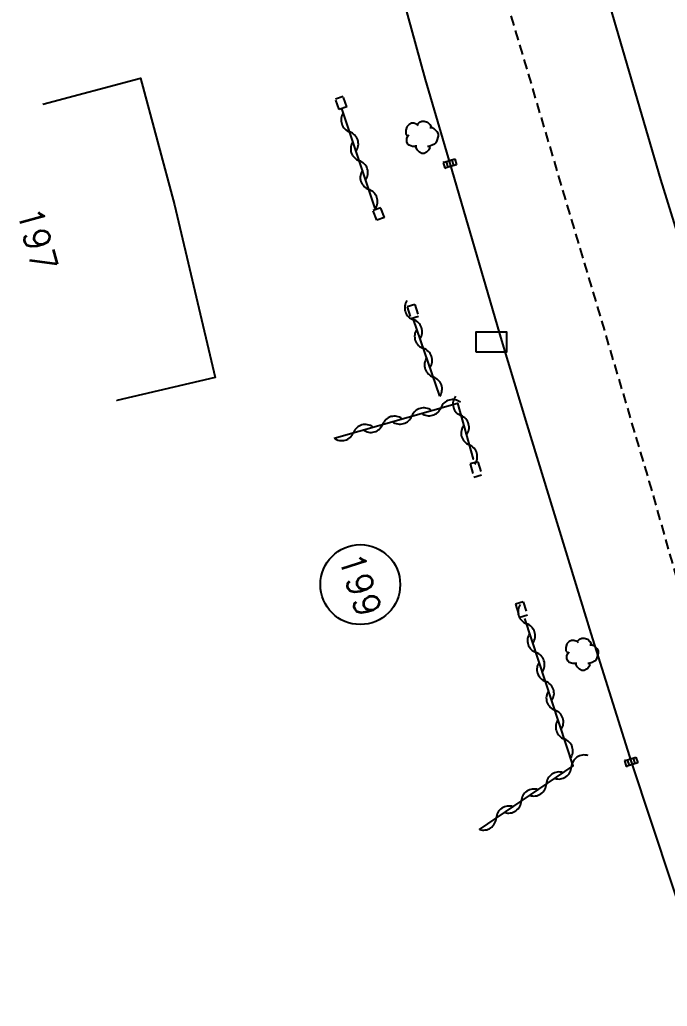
# Model space of a CAD drawing. Header units: millimetres. Extents: x 133016 to 134000, y 142000 to 143000.
# Drawn here: x 133186 to 133218.06, y 142442.02 to 142490.83 of the extents above; entities that cross this region are included whole.
import ezdxf
from ezdxf.enums import TextEntityAlignment as Align

# ---------------------------------------------------------------- set-up
doc = ezdxf.new("R2010")
doc.units = ezdxf.units.MM
doc.linetypes.add('DASHED', pattern=[0.75, 0.5, -0.25])
doc.layers.get('0').update_dxf_attribs({"linetype": 'CONTINUOUS'})
for name, color, linetype in [('W0001', 6, 'DASHED'), ('W0008', 7, 'CONTINUOUS'), ('W0100', 7, 'CONTINUOUS'), ('W0112', 1, 'DASHED'), ('W0300', 7, 'CONTINUOUS'), ('W0310', 3, 'CONTINUOUS'), ('W0400', 7, 'CONTINUOUS'), ('W0991', 7, 'CONTINUOUS'), ('W1102', 7, 'CONTINUOUS'), ('W1471', 7, 'CONTINUOUS')]:
    doc.layers.add(name, color=color, linetype=linetype)
doc.styles.get("Standard").update_dxf_attribs({"font": 'romans.shx', "width": 0.85})

# ---------------------------------------------------------------- blocks, each defined once
blk = doc.blocks.new('T400')
for p, q in [((-0.15, 0.3), (0.15, 0.3)), ((-0.15, -0.25), (-0.15, 0.3)), ((-0.15, 0.15), (0.15, 0.15)), ((-0.15, 0), (0.15, 0)), ((0.15, 0.3), (0.15, -0.25)), ((-0.15, -0.15), (0.15, -0.15)), ((-0.15, -0.25), (-0.15, -0.3)), ((-0.15, -0.3), (0.15, -0.3)), ((0.15, -0.3), (0.15, -0.25))]:
    blk.add_line(p, q)
blk = doc.blocks.new('T300')
for p, q in [((-0.8, 0.514), (-0.857, 0.343)), ((-0.686, 0.629), (-0.8, 0.514)), ((-0.571, 0.686), (-0.686, 0.629)), ((-0.457, 0.686), (-0.571, 0.686)), ((-0.286, 0.629), (-0.457, 0.686)), ((-0.286, 0.629), (-0.171, 0.743)), ((-0.229, 0.571), (-0.286, 0.629)), ((-0.171, 0.743), (-0.057, 0.8)), ((-0.057, 0.8), (0.057, 0.8)), ((0.057, 0.8), (0.229, 0.743)), ((0.229, 0.743), (0.343, 0.629)), ((0.343, 0.629), (0.4, 0.514)), ((0.4, 0.514), (0.4, 0.457)), ((-0.857, 0.343), (-0.857, 0.171)), ((-0.857, 0.171), (-0.743, 0.057)), ((-0.8, -0.057), (-0.743, 0.057)), ((-0.743, 0.057), (-0.686, 0.114)), ((0.457, 0.457), (0.343, 0.457)), ((0.571, 0.4), (0.457, 0.457)), ((0.571, 0.4), (0.686, 0.286)), ((0.686, 0.286), (0.743, 0.171)), ((0.743, 0.057), (0.686, -0.171)), ((0.743, 0.171), (0.743, 0.057)), ((-0.8, -0.171), (-0.8, -0.057)), ((-0.8, -0.229), (-0.8, -0.171)), ((-0.743, -0.343), (-0.8, -0.229)), ((-0.686, -0.4), (-0.743, -0.343)), ((-0.514, -0.457), (-0.686, -0.4)), ((-0.4, -0.457), (-0.514, -0.457)), ((-0.4, -0.457), (-0.343, -0.457)), ((-0.343, -0.457), (-0.343, -0.4)), ((-0.343, -0.514), (-0.343, -0.457)), ((0.286, -0.457), (0.229, -0.457)), ((0.457, -0.4), (0.286, -0.457)), ((0.343, -0.514), (0.343, -0.457)), ((0.571, -0.343), (0.457, -0.4)), ((0.629, -0.286), (0.571, -0.343)), ((0.686, -0.171), (0.629, -0.286)), ((-0.286, -0.629), (-0.343, -0.514)), ((-0.171, -0.743), (-0.286, -0.629)), ((-0.057, -0.8), (-0.171, -0.743)), ((0.057, -0.8), (-0.057, -0.8)), ((0.171, -0.743), (0.057, -0.8)), ((0.229, -0.686), (0.171, -0.743)), ((0.286, -0.629), (0.229, -0.686)), ((0.343, -0.514), (0.286, -0.629))]:
    blk.add_line(p, q)
blk = doc.blocks.new('T1471')
at = {"color": 0, "linetype": 'Continuous', "flags": 128}
blk.add_lwpolyline([(-0.75, -0.5), (-0.75, 0.5), (0.75, 0.5), (0.75, -0.5), (-0.75, -0.5)], dxfattribs=at)
blk = doc.blocks.new('t310o')
at = {"color": 0, "linetype": 'Continuous'}
for centre, start, end in [((-0.5, 0.375), 216.8699, 323.1304), ((0.5, -0.375), 36.8699, 143.1303)]:
    blk.add_arc(centre, 0.625, start, end, dxfattribs=at)

msp = doc.modelspace()

# ---------------------------------------------------------------- linework, layer by layer
at = {"layer": 'W0001'}
msp.add_lwpolyline([(133192.478, 142564.04), (133197.633, 142539.824), (133204.03, 142513.62), (133209.247, 142494.618), (133217.152, 142468.006), (133219.796, 142458.674), (133224.893, 142443.348)], dxfattribs=at)
at = {"layer": 'W0008'}
for points in [[(133197.02, 142565.082), (133199.755, 142552.809), (133202.761, 142538.949), (133206.206, 142524.521), (133206.563, 142523.045), (133208.883, 142514.037), (133212.622, 142500.382), (133214.906, 142492.583), (133217.72, 142482.926), (133221.618, 142470.381), (133224.726, 142460.445), (133224.789, 142460.226), (133224.32, 142460.06), (133229.513, 142444.681)], [(133187.532, 142563.307), (133188.656, 142558.729), (133190.943, 142547.901), (133192.505, 142540.698), (133194.825, 142530.497), (133198.261, 142516.784), (133200.093, 142509.623), (133203.391, 142497.629), (133206.069, 142487.879), (133207.293, 142483.711), (133209.855, 142474.957), (133211.097, 142470.797), (133214.277, 142460.462), (133216.268, 142454.116), (133220.273, 142442.015)]]:
    msp.add_lwpolyline(points, dxfattribs=at)
at = {"layer": 'W0100'}
msp.add_lwpolyline([(133187.144, 142486.649), (133191.973, 142487.945), (133193.655, 142481.676), (133195.668, 142473.135), (133190.801, 142471.988), (133190.801, 142471.988), (133190.801, 142471.988), (133190.801, 142471.988), (133190.801, 142471.988), (133190.801, 142471.988), (133190.801, 142471.988), (133190.801, 142471.988), (133190.801, 142471.988), (133190.801, 142471.988), (133190.801, 142471.988), (133190.801, 142471.988), (133190.801, 142471.988), (133190.801, 142471.988), (133190.801, 142471.988), (133190.801, 142471.988), (133190.801, 142471.988), (133190.801, 142471.988), (133190.801, 142471.988), (133190.801, 142471.988), (133190.801, 142471.988), (133190.801, 142471.988), (133190.801, 142471.988), (133190.801, 142471.988), (133190.801, 142471.988), (133190.801, 142471.988), (133190.801, 142471.988), (133190.801, 142471.988), (133190.801, 142471.988), (133190.801, 142471.988), (133190.801, 142471.988), (133190.801, 142471.988), (133190.801, 142471.988), (133190.801, 142471.988), (133190.801, 142471.988), (133190.801, 142471.988), (133190.801, 142471.988), (133190.801, 142471.988), (133190.801, 142471.988), (133190.801, 142471.988), (133190.801, 142471.988), (133190.801, 142471.988), (133190.801, 142471.988), (133190.801, 142471.988), (133190.801, 142471.988), (133190.801, 142471.988), (133190.801, 142471.988), (133190.801, 142471.988), (133190.801, 142471.988), (133190.801, 142471.988), (133190.801, 142471.988), (133190.801, 142471.988), (133190.801, 142471.988), (133190.801, 142471.988), (133190.801, 142471.988), (133190.801, 142471.988), (133190.801, 142471.988), (133190.801, 142471.988), (133190.801, 142471.988), (133190.801, 142471.988), (133190.801, 142471.988), (133190.801, 142471.988), (133190.801, 142471.988), (133190.801, 142471.988), (133190.801, 142471.988), (133190.801, 142471.988), (133190.801, 142471.988), (133190.801, 142471.988), (133190.801, 142471.988), (133190.801, 142471.988), (133190.801, 142471.988), (133190.801, 142471.988), (133190.801, 142471.988), (133190.801, 142471.988), (133190.801, 142471.988), (133190.801, 142471.988), (133190.801, 142471.988), (133190.801, 142471.988), (133190.801, 142471.988), (133190.801, 142471.988), (133190.801, 142471.988), (133190.801, 142471.988), (133190.801, 142471.988), (133190.801, 142471.988), (133190.801, 142471.988), (133190.801, 142471.988), (133190.801, 142471.988), (133190.801, 142471.988), (133190.801, 142471.988), (133190.801, 142471.988), (133190.801, 142471.988), (133190.801, 142471.988), (133190.801, 142471.988), (133190.801, 142471.988), (133190.801, 142471.988), (133190.801, 142471.988), (133190.801, 142471.988), (133190.801, 142471.988), (133190.801, 142471.988), (133190.801, 142471.988), (133190.801, 142471.988), (133190.801, 142471.988), (133190.801, 142471.988), (133190.801, 142471.988), (133190.801, 142471.988), (133190.801, 142471.988), (133190.801, 142471.988), (133190.801, 142471.988), (133190.801, 142471.988), (133190.801, 142471.988), (133190.801, 142471.988), (133190.801, 142471.988), (133190.801, 142471.988), (133190.801, 142471.988), (133190.801, 142471.988), (133190.801, 142471.988)], dxfattribs=at)
at = {"layer": 'W0112'}
for points in [[(133202.187, 142486.513), (133201.808, 142486.384), (133201.627, 142486.918), (133202.006, 142487.047), (133202.006, 142487.047), (133202.006, 142487.047), (133202.006, 142487.047), (133202.006, 142487.047), (133202.006, 142487.047), (133202.006, 142487.047), (133202.006, 142487.047), (133202.006, 142487.047), (133202.006, 142487.047), (133202.006, 142487.047), (133202.006, 142487.047), (133202.006, 142487.047), (133202.006, 142487.047), (133202.006, 142487.047), (133202.006, 142487.047), (133202.006, 142487.047), (133202.006, 142487.047), (133202.006, 142487.047), (133202.006, 142487.047), (133202.006, 142487.047), (133202.006, 142487.047), (133202.006, 142487.047), (133202.006, 142487.047), (133202.006, 142487.047), (133202.006, 142487.047), (133202.006, 142487.047), (133202.006, 142487.047), (133202.006, 142487.047), (133202.006, 142487.047), (133202.006, 142487.047), (133202.006, 142487.047), (133202.006, 142487.047), (133202.006, 142487.047), (133202.006, 142487.047), (133202.006, 142487.047), (133202.006, 142487.047), (133202.006, 142487.047), (133202.006, 142487.047), (133202.006, 142487.047), (133202.006, 142487.047), (133202.006, 142487.047), (133202.006, 142487.047), (133202.006, 142487.047), (133202.006, 142487.047), (133202.006, 142487.047), (133202.006, 142487.047), (133202.006, 142487.047), (133202.006, 142487.047), (133202.006, 142487.047), (133202.006, 142487.047), (133202.006, 142487.047), (133202.006, 142487.047), (133202.006, 142487.047), (133202.006, 142487.047), (133202.006, 142487.047), (133202.006, 142487.047), (133202.006, 142487.047), (133202.006, 142487.047), (133202.006, 142487.047), (133202.006, 142487.047), (133202.006, 142487.047), (133202.006, 142487.047), (133202.006, 142487.047), (133202.006, 142487.047), (133202.006, 142487.047), (133202.006, 142487.047), (133202.006, 142487.047), (133202.006, 142487.047), (133202.006, 142487.047), (133202.006, 142487.047), (133202.006, 142487.047), (133202.006, 142487.047), (133202.006, 142487.047), (133202.006, 142487.047), (133202.006, 142487.047), (133202.006, 142487.047), (133202.006, 142487.047), (133202.006, 142487.047), (133202.006, 142487.047), (133202.006, 142487.047), (133202.006, 142487.047), (133202.006, 142487.047), (133202.006, 142487.047), (133202.006, 142487.047), (133202.006, 142487.047), (133202.006, 142487.047), (133202.006, 142487.047), (133202.006, 142487.047), (133202.006, 142487.047), (133202.006, 142487.047), (133202.006, 142487.047), (133202.006, 142487.047), (133202.006, 142487.047), (133202.006, 142487.047), (133202.006, 142487.047), (133202.006, 142487.047), (133202.006, 142487.047), (133202.006, 142487.047), (133202.006, 142487.047), (133202.006, 142487.047), (133202.006, 142487.047), (133202.006, 142487.047), (133202.006, 142487.047), (133202.006, 142487.047), (133202.006, 142487.047), (133202.006, 142487.047), (133202.006, 142487.047), (133202.006, 142487.047), (133202.006, 142487.047), (133202.006, 142487.047), (133202.006, 142487.047), (133202.006, 142487.047), (133202.006, 142487.047), (133202.006, 142487.047), (133202.006, 142487.047), (133202.006, 142487.047)], [(133202.187, 142486.513), (133202.006, 142487.047), (133202.006, 142487.047), (133202.006, 142487.047), (133202.006, 142487.047), (133202.006, 142487.047), (133202.006, 142487.047), (133202.006, 142487.047), (133202.006, 142487.047), (133202.006, 142487.047), (133202.006, 142487.047), (133202.006, 142487.047), (133202.006, 142487.047), (133202.006, 142487.047), (133202.006, 142487.047), (133202.006, 142487.047), (133202.006, 142487.047), (133202.006, 142487.047), (133202.006, 142487.047), (133202.006, 142487.047), (133202.006, 142487.047), (133202.006, 142487.047), (133202.006, 142487.047), (133202.006, 142487.047), (133202.006, 142487.047), (133202.006, 142487.047), (133202.006, 142487.047), (133202.006, 142487.047), (133202.006, 142487.047), (133202.006, 142487.047), (133202.006, 142487.047), (133202.006, 142487.047), (133202.006, 142487.047), (133202.006, 142487.047), (133202.006, 142487.047), (133202.006, 142487.047), (133202.006, 142487.047), (133202.006, 142487.047), (133202.006, 142487.047), (133202.006, 142487.047), (133202.006, 142487.047), (133202.006, 142487.047), (133202.006, 142487.047), (133202.006, 142487.047), (133202.006, 142487.047), (133202.006, 142487.047), (133202.006, 142487.047), (133202.006, 142487.047), (133202.006, 142487.047), (133202.006, 142487.047), (133202.006, 142487.047), (133202.006, 142487.047), (133202.006, 142487.047), (133202.006, 142487.047), (133202.006, 142487.047), (133202.006, 142487.047), (133202.006, 142487.047), (133202.006, 142487.047), (133202.006, 142487.047), (133202.006, 142487.047), (133202.006, 142487.047), (133202.006, 142487.047), (133202.006, 142487.047), (133202.006, 142487.047), (133202.006, 142487.047), (133202.006, 142487.047), (133202.006, 142487.047), (133202.006, 142487.047), (133202.006, 142487.047), (133202.006, 142487.047), (133202.006, 142487.047), (133202.006, 142487.047), (133202.006, 142487.047), (133202.006, 142487.047), (133202.006, 142487.047), (133202.006, 142487.047), (133202.006, 142487.047), (133202.006, 142487.047), (133202.006, 142487.047), (133202.006, 142487.047), (133202.006, 142487.047), (133202.006, 142487.047), (133202.006, 142487.047), (133202.006, 142487.047), (133202.006, 142487.047), (133202.006, 142487.047), (133202.006, 142487.047), (133202.006, 142487.047), (133202.006, 142487.047), (133202.006, 142487.047), (133202.006, 142487.047), (133202.006, 142487.047), (133202.006, 142487.047), (133202.006, 142487.047), (133202.006, 142487.047), (133202.006, 142487.047), (133202.006, 142487.047), (133202.006, 142487.047), (133202.006, 142487.047), (133202.006, 142487.047), (133202.006, 142487.047), (133202.006, 142487.047), (133202.006, 142487.047), (133202.006, 142487.047), (133202.006, 142487.047), (133202.006, 142487.047), (133202.006, 142487.047), (133202.006, 142487.047), (133202.006, 142487.047), (133202.006, 142487.047), (133202.006, 142487.047), (133202.006, 142487.047), (133202.006, 142487.047), (133202.006, 142487.047), (133202.006, 142487.047), (133202.006, 142487.047), (133202.006, 142487.047), (133202.006, 142487.047), (133202.006, 142487.047), (133202.006, 142487.047)], [(133204.051, 142481.044), (133203.674, 142480.909), (133203.495, 142481.407), (133203.872, 142481.542), (133203.872, 142481.542), (133203.872, 142481.542), (133203.872, 142481.542), (133203.872, 142481.542), (133203.872, 142481.542), (133203.872, 142481.542), (133203.872, 142481.542), (133203.872, 142481.542), (133203.872, 142481.542), (133203.872, 142481.542), (133203.872, 142481.542), (133203.872, 142481.542), (133203.872, 142481.542), (133203.872, 142481.542), (133203.872, 142481.542), (133203.872, 142481.542), (133203.872, 142481.542), (133203.872, 142481.542), (133203.872, 142481.542), (133203.872, 142481.542), (133203.872, 142481.542), (133203.872, 142481.542), (133203.872, 142481.542), (133203.872, 142481.542), (133203.872, 142481.542), (133203.872, 142481.542), (133203.872, 142481.542), (133203.872, 142481.542), (133203.872, 142481.542), (133203.872, 142481.542), (133203.872, 142481.542), (133203.872, 142481.542), (133203.872, 142481.542), (133203.872, 142481.542), (133203.872, 142481.542), (133203.872, 142481.542), (133203.872, 142481.542), (133203.872, 142481.542), (133203.872, 142481.542), (133203.872, 142481.542), (133203.872, 142481.542), (133203.872, 142481.542), (133203.872, 142481.542), (133203.872, 142481.542), (133203.872, 142481.542), (133203.872, 142481.542), (133203.872, 142481.542), (133203.872, 142481.542), (133203.872, 142481.542), (133203.872, 142481.542), (133203.872, 142481.542), (133203.872, 142481.542), (133203.872, 142481.542), (133203.872, 142481.542), (133203.872, 142481.542), (133203.872, 142481.542), (133203.872, 142481.542), (133203.872, 142481.542), (133203.872, 142481.542), (133203.872, 142481.542), (133203.872, 142481.542), (133203.872, 142481.542), (133203.872, 142481.542), (133203.872, 142481.542), (133203.872, 142481.542), (133203.872, 142481.542), (133203.872, 142481.542), (133203.872, 142481.542), (133203.872, 142481.542), (133203.872, 142481.542), (133203.872, 142481.542), (133203.872, 142481.542), (133203.872, 142481.542), (133203.872, 142481.542), (133203.872, 142481.542), (133203.872, 142481.542), (133203.872, 142481.542), (133203.872, 142481.542), (133203.872, 142481.542), (133203.872, 142481.542), (133203.872, 142481.542), (133203.872, 142481.542), (133203.872, 142481.542), (133203.872, 142481.542), (133203.872, 142481.542), (133203.872, 142481.542), (133203.872, 142481.542), (133203.872, 142481.542), (133203.872, 142481.542), (133203.872, 142481.542), (133203.872, 142481.542), (133203.872, 142481.542), (133203.872, 142481.542), (133203.872, 142481.542), (133203.872, 142481.542), (133203.872, 142481.542), (133203.872, 142481.542), (133203.872, 142481.542), (133203.872, 142481.542), (133203.872, 142481.542), (133203.872, 142481.542), (133203.872, 142481.542), (133203.872, 142481.542), (133203.872, 142481.542), (133203.872, 142481.542), (133203.872, 142481.542), (133203.872, 142481.542), (133203.872, 142481.542), (133203.872, 142481.542), (133203.872, 142481.542), (133203.872, 142481.542), (133203.872, 142481.542), (133203.872, 142481.542), (133203.872, 142481.542), (133203.872, 142481.542), (133203.872, 142481.542)], [(133204.051, 142481.044), (133203.872, 142481.542), (133203.872, 142481.542), (133203.872, 142481.542), (133203.872, 142481.542), (133203.872, 142481.542), (133203.872, 142481.542), (133203.872, 142481.542), (133203.872, 142481.542), (133203.872, 142481.542), (133203.872, 142481.542), (133203.872, 142481.542), (133203.872, 142481.542), (133203.872, 142481.542), (133203.872, 142481.542), (133203.872, 142481.542), (133203.872, 142481.542), (133203.872, 142481.542), (133203.872, 142481.542), (133203.872, 142481.542), (133203.872, 142481.542), (133203.872, 142481.542), (133203.872, 142481.542), (133203.872, 142481.542), (133203.872, 142481.542), (133203.872, 142481.542), (133203.872, 142481.542), (133203.872, 142481.542), (133203.872, 142481.542), (133203.872, 142481.542), (133203.872, 142481.542), (133203.872, 142481.542), (133203.872, 142481.542), (133203.872, 142481.542), (133203.872, 142481.542), (133203.872, 142481.542), (133203.872, 142481.542), (133203.872, 142481.542), (133203.872, 142481.542), (133203.872, 142481.542), (133203.872, 142481.542), (133203.872, 142481.542), (133203.872, 142481.542), (133203.872, 142481.542), (133203.872, 142481.542), (133203.872, 142481.542), (133203.872, 142481.542), (133203.872, 142481.542), (133203.872, 142481.542), (133203.872, 142481.542), (133203.872, 142481.542), (133203.872, 142481.542), (133203.872, 142481.542), (133203.872, 142481.542), (133203.872, 142481.542), (133203.872, 142481.542), (133203.872, 142481.542), (133203.872, 142481.542), (133203.872, 142481.542), (133203.872, 142481.542), (133203.872, 142481.542), (133203.872, 142481.542), (133203.872, 142481.542), (133203.872, 142481.542), (133203.872, 142481.542), (133203.872, 142481.542), (133203.872, 142481.542), (133203.872, 142481.542), (133203.872, 142481.542), (133203.872, 142481.542), (133203.872, 142481.542), (133203.872, 142481.542), (133203.872, 142481.542), (133203.872, 142481.542), (133203.872, 142481.542), (133203.872, 142481.542), (133203.872, 142481.542), (133203.872, 142481.542), (133203.872, 142481.542), (133203.872, 142481.542), (133203.872, 142481.542), (133203.872, 142481.542), (133203.872, 142481.542), (133203.872, 142481.542), (133203.872, 142481.542), (133203.872, 142481.542), (133203.872, 142481.542), (133203.872, 142481.542), (133203.872, 142481.542), (133203.872, 142481.542), (133203.872, 142481.542), (133203.872, 142481.542), (133203.872, 142481.542), (133203.872, 142481.542), (133203.872, 142481.542), (133203.872, 142481.542), (133203.872, 142481.542), (133203.872, 142481.542), (133203.872, 142481.542), (133203.872, 142481.542), (133203.872, 142481.542), (133203.872, 142481.542), (133203.872, 142481.542), (133203.872, 142481.542), (133203.872, 142481.542), (133203.872, 142481.542), (133203.872, 142481.542), (133203.872, 142481.542), (133203.872, 142481.542), (133203.872, 142481.542), (133203.872, 142481.542), (133203.872, 142481.542), (133203.872, 142481.542), (133203.872, 142481.542), (133203.872, 142481.542), (133203.872, 142481.542), (133203.872, 142481.542), (133203.872, 142481.542), (133203.872, 142481.542), (133203.872, 142481.542)], [(133205.561, 142476.742), (133205.179, 142476.625), (133205.355, 142476.049), (133205.737, 142476.167), (133205.737, 142476.167), (133205.737, 142476.167), (133205.737, 142476.167), (133205.737, 142476.167), (133205.737, 142476.167), (133205.737, 142476.167), (133205.737, 142476.167), (133205.737, 142476.167), (133205.737, 142476.167), (133205.737, 142476.167), (133205.737, 142476.167), (133205.737, 142476.167), (133205.737, 142476.167), (133205.737, 142476.167), (133205.737, 142476.167), (133205.737, 142476.167), (133205.737, 142476.167), (133205.737, 142476.167), (133205.737, 142476.167), (133205.737, 142476.167), (133205.737, 142476.167), (133205.737, 142476.167), (133205.737, 142476.167), (133205.737, 142476.167), (133205.737, 142476.167), (133205.737, 142476.167), (133205.737, 142476.167), (133205.737, 142476.167), (133205.737, 142476.167), (133205.737, 142476.167), (133205.737, 142476.167), (133205.737, 142476.167), (133205.737, 142476.167), (133205.737, 142476.167), (133205.737, 142476.167), (133205.737, 142476.167), (133205.737, 142476.167), (133205.737, 142476.167), (133205.737, 142476.167), (133205.737, 142476.167), (133205.737, 142476.167), (133205.737, 142476.167), (133205.737, 142476.167), (133205.737, 142476.167), (133205.737, 142476.167), (133205.737, 142476.167), (133205.737, 142476.167), (133205.737, 142476.167), (133205.737, 142476.167), (133205.737, 142476.167), (133205.737, 142476.167), (133205.737, 142476.167), (133205.737, 142476.167), (133205.737, 142476.167), (133205.737, 142476.167), (133205.737, 142476.167), (133205.737, 142476.167), (133205.737, 142476.167), (133205.737, 142476.167), (133205.737, 142476.167), (133205.737, 142476.167), (133205.737, 142476.167), (133205.737, 142476.167), (133205.737, 142476.167), (133205.737, 142476.167), (133205.737, 142476.167), (133205.737, 142476.167), (133205.737, 142476.167), (133205.737, 142476.167), (133205.737, 142476.167), (133205.737, 142476.167), (133205.737, 142476.167), (133205.737, 142476.167), (133205.737, 142476.167), (133205.737, 142476.167), (133205.737, 142476.167), (133205.737, 142476.167), (133205.737, 142476.167), (133205.737, 142476.167), (133205.737, 142476.167), (133205.737, 142476.167), (133205.737, 142476.167), (133205.737, 142476.167), (133205.737, 142476.167), (133205.737, 142476.167), (133205.737, 142476.167), (133205.737, 142476.167), (133205.737, 142476.167), (133205.737, 142476.167), (133205.737, 142476.167), (133205.737, 142476.167), (133205.737, 142476.167), (133205.737, 142476.167), (133205.737, 142476.167), (133205.737, 142476.167), (133205.737, 142476.167), (133205.737, 142476.167), (133205.737, 142476.167), (133205.737, 142476.167), (133205.737, 142476.167), (133205.737, 142476.167), (133205.737, 142476.167), (133205.737, 142476.167), (133205.737, 142476.167), (133205.737, 142476.167), (133205.737, 142476.167), (133205.737, 142476.167), (133205.737, 142476.167), (133205.737, 142476.167), (133205.737, 142476.167), (133205.737, 142476.167), (133205.737, 142476.167), (133205.737, 142476.167), (133205.737, 142476.167), (133205.737, 142476.167), (133205.737, 142476.167)], [(133205.561, 142476.742), (133205.737, 142476.167), (133205.737, 142476.167), (133205.737, 142476.167), (133205.737, 142476.167), (133205.737, 142476.167), (133205.737, 142476.167), (133205.737, 142476.167), (133205.737, 142476.167), (133205.737, 142476.167), (133205.737, 142476.167), (133205.737, 142476.167), (133205.737, 142476.167), (133205.737, 142476.167), (133205.737, 142476.167), (133205.737, 142476.167), (133205.737, 142476.167), (133205.737, 142476.167), (133205.737, 142476.167), (133205.737, 142476.167), (133205.737, 142476.167), (133205.737, 142476.167), (133205.737, 142476.167), (133205.737, 142476.167), (133205.737, 142476.167), (133205.737, 142476.167), (133205.737, 142476.167), (133205.737, 142476.167), (133205.737, 142476.167), (133205.737, 142476.167), (133205.737, 142476.167), (133205.737, 142476.167), (133205.737, 142476.167), (133205.737, 142476.167), (133205.737, 142476.167), (133205.737, 142476.167), (133205.737, 142476.167), (133205.737, 142476.167), (133205.737, 142476.167), (133205.737, 142476.167), (133205.737, 142476.167), (133205.737, 142476.167), (133205.737, 142476.167), (133205.737, 142476.167), (133205.737, 142476.167), (133205.737, 142476.167), (133205.737, 142476.167), (133205.737, 142476.167), (133205.737, 142476.167), (133205.737, 142476.167), (133205.737, 142476.167), (133205.737, 142476.167), (133205.737, 142476.167), (133205.737, 142476.167), (133205.737, 142476.167), (133205.737, 142476.167), (133205.737, 142476.167), (133205.737, 142476.167), (133205.737, 142476.167), (133205.737, 142476.167), (133205.737, 142476.167), (133205.737, 142476.167), (133205.737, 142476.167), (133205.737, 142476.167), (133205.737, 142476.167), (133205.737, 142476.167), (133205.737, 142476.167), (133205.737, 142476.167), (133205.737, 142476.167), (133205.737, 142476.167), (133205.737, 142476.167), (133205.737, 142476.167), (133205.737, 142476.167), (133205.737, 142476.167), (133205.737, 142476.167), (133205.737, 142476.167), (133205.737, 142476.167), (133205.737, 142476.167), (133205.737, 142476.167), (133205.737, 142476.167), (133205.737, 142476.167), (133205.737, 142476.167), (133205.737, 142476.167), (133205.737, 142476.167), (133205.737, 142476.167), (133205.737, 142476.167), (133205.737, 142476.167), (133205.737, 142476.167), (133205.737, 142476.167), (133205.737, 142476.167), (133205.737, 142476.167), (133205.737, 142476.167), (133205.737, 142476.167), (133205.737, 142476.167), (133205.737, 142476.167), (133205.737, 142476.167), (133205.737, 142476.167), (133205.737, 142476.167), (133205.737, 142476.167), (133205.737, 142476.167), (133205.737, 142476.167), (133205.737, 142476.167), (133205.737, 142476.167), (133205.737, 142476.167), (133205.737, 142476.167), (133205.737, 142476.167), (133205.737, 142476.167), (133205.737, 142476.167), (133205.737, 142476.167), (133205.737, 142476.167), (133205.737, 142476.167), (133205.737, 142476.167), (133205.737, 142476.167), (133205.737, 142476.167), (133205.737, 142476.167), (133205.737, 142476.167), (133205.737, 142476.167), (133205.737, 142476.167), (133205.737, 142476.167), (133205.737, 142476.167)], [(133208.681, 142468.962), (133208.297, 142468.852), (133208.484, 142468.202), (133208.868, 142468.313), (133208.868, 142468.313), (133208.868, 142468.313), (133208.868, 142468.313), (133208.868, 142468.313), (133208.868, 142468.313), (133208.868, 142468.313), (133208.868, 142468.313), (133208.868, 142468.313), (133208.868, 142468.313), (133208.868, 142468.313), (133208.868, 142468.313), (133208.868, 142468.313), (133208.868, 142468.313), (133208.868, 142468.313), (133208.868, 142468.313), (133208.868, 142468.313), (133208.868, 142468.313), (133208.868, 142468.313), (133208.868, 142468.313), (133208.868, 142468.313), (133208.868, 142468.313), (133208.868, 142468.313), (133208.868, 142468.313), (133208.868, 142468.313), (133208.868, 142468.313), (133208.868, 142468.313), (133208.868, 142468.313), (133208.868, 142468.313), (133208.868, 142468.313), (133208.868, 142468.313), (133208.868, 142468.313), (133208.868, 142468.313), (133208.868, 142468.313), (133208.868, 142468.313), (133208.868, 142468.313), (133208.868, 142468.313), (133208.868, 142468.313), (133208.868, 142468.313), (133208.868, 142468.313), (133208.868, 142468.313), (133208.868, 142468.313), (133208.868, 142468.313), (133208.868, 142468.313), (133208.868, 142468.313), (133208.868, 142468.313), (133208.868, 142468.313), (133208.868, 142468.313), (133208.868, 142468.313), (133208.868, 142468.313), (133208.868, 142468.313), (133208.868, 142468.313), (133208.868, 142468.313), (133208.868, 142468.313), (133208.868, 142468.313), (133208.868, 142468.313), (133208.868, 142468.313), (133208.868, 142468.313), (133208.868, 142468.313), (133208.868, 142468.313), (133208.868, 142468.313), (133208.868, 142468.313), (133208.868, 142468.313), (133208.868, 142468.313), (133208.868, 142468.313), (133208.868, 142468.313), (133208.868, 142468.313), (133208.868, 142468.313), (133208.868, 142468.313), (133208.868, 142468.313), (133208.868, 142468.313), (133208.868, 142468.313), (133208.868, 142468.313), (133208.868, 142468.313), (133208.868, 142468.313), (133208.868, 142468.313), (133208.868, 142468.313), (133208.868, 142468.313), (133208.868, 142468.313), (133208.868, 142468.313), (133208.868, 142468.313), (133208.868, 142468.313), (133208.868, 142468.313), (133208.868, 142468.313), (133208.868, 142468.313), (133208.868, 142468.313), (133208.868, 142468.313), (133208.868, 142468.313), (133208.868, 142468.313), (133208.868, 142468.313), (133208.868, 142468.313), (133208.868, 142468.313), (133208.868, 142468.313), (133208.868, 142468.313), (133208.868, 142468.313), (133208.868, 142468.313), (133208.868, 142468.313), (133208.868, 142468.313), (133208.868, 142468.313), (133208.868, 142468.313), (133208.868, 142468.313), (133208.868, 142468.313), (133208.868, 142468.313), (133208.868, 142468.313), (133208.868, 142468.313), (133208.868, 142468.313), (133208.868, 142468.313), (133208.868, 142468.313), (133208.868, 142468.313), (133208.868, 142468.313), (133208.868, 142468.313), (133208.868, 142468.313), (133208.868, 142468.313), (133208.868, 142468.313), (133208.868, 142468.313), (133208.868, 142468.313), (133208.868, 142468.313)], [(133208.681, 142468.962), (133208.868, 142468.313), (133208.868, 142468.313), (133208.868, 142468.313), (133208.868, 142468.313), (133208.868, 142468.313), (133208.868, 142468.313), (133208.868, 142468.313), (133208.868, 142468.313), (133208.868, 142468.313), (133208.868, 142468.313), (133208.868, 142468.313), (133208.868, 142468.313), (133208.868, 142468.313), (133208.868, 142468.313), (133208.868, 142468.313), (133208.868, 142468.313), (133208.868, 142468.313), (133208.868, 142468.313), (133208.868, 142468.313), (133208.868, 142468.313), (133208.868, 142468.313), (133208.868, 142468.313), (133208.868, 142468.313), (133208.868, 142468.313), (133208.868, 142468.313), (133208.868, 142468.313), (133208.868, 142468.313), (133208.868, 142468.313), (133208.868, 142468.313), (133208.868, 142468.313), (133208.868, 142468.313), (133208.868, 142468.313), (133208.868, 142468.313), (133208.868, 142468.313), (133208.868, 142468.313), (133208.868, 142468.313), (133208.868, 142468.313), (133208.868, 142468.313), (133208.868, 142468.313), (133208.868, 142468.313), (133208.868, 142468.313), (133208.868, 142468.313), (133208.868, 142468.313), (133208.868, 142468.313), (133208.868, 142468.313), (133208.868, 142468.313), (133208.868, 142468.313), (133208.868, 142468.313), (133208.868, 142468.313), (133208.868, 142468.313), (133208.868, 142468.313), (133208.868, 142468.313), (133208.868, 142468.313), (133208.868, 142468.313), (133208.868, 142468.313), (133208.868, 142468.313), (133208.868, 142468.313), (133208.868, 142468.313), (133208.868, 142468.313), (133208.868, 142468.313), (133208.868, 142468.313), (133208.868, 142468.313), (133208.868, 142468.313), (133208.868, 142468.313), (133208.868, 142468.313), (133208.868, 142468.313), (133208.868, 142468.313), (133208.868, 142468.313), (133208.868, 142468.313), (133208.868, 142468.313), (133208.868, 142468.313), (133208.868, 142468.313), (133208.868, 142468.313), (133208.868, 142468.313), (133208.868, 142468.313), (133208.868, 142468.313), (133208.868, 142468.313), (133208.868, 142468.313), (133208.868, 142468.313), (133208.868, 142468.313), (133208.868, 142468.313), (133208.868, 142468.313), (133208.868, 142468.313), (133208.868, 142468.313), (133208.868, 142468.313), (133208.868, 142468.313), (133208.868, 142468.313), (133208.868, 142468.313), (133208.868, 142468.313), (133208.868, 142468.313), (133208.868, 142468.313), (133208.868, 142468.313), (133208.868, 142468.313), (133208.868, 142468.313), (133208.868, 142468.313), (133208.868, 142468.313), (133208.868, 142468.313), (133208.868, 142468.313), (133208.868, 142468.313), (133208.868, 142468.313), (133208.868, 142468.313), (133208.868, 142468.313), (133208.868, 142468.313), (133208.868, 142468.313), (133208.868, 142468.313), (133208.868, 142468.313), (133208.868, 142468.313), (133208.868, 142468.313), (133208.868, 142468.313), (133208.868, 142468.313), (133208.868, 142468.313), (133208.868, 142468.313), (133208.868, 142468.313), (133208.868, 142468.313), (133208.868, 142468.313), (133208.868, 142468.313), (133208.868, 142468.313), (133208.868, 142468.313), (133208.868, 142468.313)], [(133210.921, 142462.035), (133210.541, 142461.909), (133210.755, 142461.263), (133211.134, 142461.389), (133211.134, 142461.389), (133211.134, 142461.389), (133211.134, 142461.389), (133211.134, 142461.389), (133211.134, 142461.389), (133211.134, 142461.389), (133211.134, 142461.389), (133211.134, 142461.389), (133211.134, 142461.389), (133211.134, 142461.389), (133211.134, 142461.389), (133211.134, 142461.389), (133211.134, 142461.389), (133211.134, 142461.389), (133211.134, 142461.389), (133211.134, 142461.389), (133211.134, 142461.389), (133211.134, 142461.389), (133211.134, 142461.389), (133211.134, 142461.389), (133211.134, 142461.389), (133211.134, 142461.389), (133211.134, 142461.389), (133211.134, 142461.389), (133211.134, 142461.389), (133211.134, 142461.389), (133211.134, 142461.389), (133211.134, 142461.389), (133211.134, 142461.389), (133211.134, 142461.389), (133211.134, 142461.389), (133211.134, 142461.389), (133211.134, 142461.389), (133211.134, 142461.389), (133211.134, 142461.389), (133211.134, 142461.389), (133211.134, 142461.389), (133211.134, 142461.389), (133211.134, 142461.389), (133211.134, 142461.389), (133211.134, 142461.389), (133211.134, 142461.389), (133211.134, 142461.389), (133211.134, 142461.389), (133211.134, 142461.389), (133211.134, 142461.389), (133211.134, 142461.389), (133211.134, 142461.389), (133211.134, 142461.389), (133211.134, 142461.389), (133211.134, 142461.389), (133211.134, 142461.389), (133211.134, 142461.389), (133211.134, 142461.389), (133211.134, 142461.389), (133211.134, 142461.389), (133211.134, 142461.389), (133211.134, 142461.389), (133211.134, 142461.389), (133211.134, 142461.389), (133211.134, 142461.389), (133211.134, 142461.389), (133211.134, 142461.389), (133211.134, 142461.389), (133211.134, 142461.389), (133211.134, 142461.389), (133211.134, 142461.389), (133211.134, 142461.389), (133211.134, 142461.389), (133211.134, 142461.389), (133211.134, 142461.389), (133211.134, 142461.389), (133211.134, 142461.389), (133211.134, 142461.389), (133211.134, 142461.389), (133211.134, 142461.389), (133211.134, 142461.389), (133211.134, 142461.389), (133211.134, 142461.389), (133211.134, 142461.389), (133211.134, 142461.389), (133211.134, 142461.389), (133211.134, 142461.389), (133211.134, 142461.389), (133211.134, 142461.389), (133211.134, 142461.389), (133211.134, 142461.389), (133211.134, 142461.389), (133211.134, 142461.389), (133211.134, 142461.389), (133211.134, 142461.389), (133211.134, 142461.389), (133211.134, 142461.389), (133211.134, 142461.389), (133211.134, 142461.389), (133211.134, 142461.389), (133211.134, 142461.389), (133211.134, 142461.389), (133211.134, 142461.389), (133211.134, 142461.389), (133211.134, 142461.389), (133211.134, 142461.389), (133211.134, 142461.389), (133211.134, 142461.389), (133211.134, 142461.389), (133211.134, 142461.389), (133211.134, 142461.389), (133211.134, 142461.389), (133211.134, 142461.389), (133211.134, 142461.389), (133211.134, 142461.389), (133211.134, 142461.389), (133211.134, 142461.389), (133211.134, 142461.389), (133211.134, 142461.389), (133211.134, 142461.389)], [(133210.921, 142462.035), (133211.134, 142461.389), (133211.134, 142461.389), (133211.134, 142461.389), (133211.134, 142461.389), (133211.134, 142461.389), (133211.134, 142461.389), (133211.134, 142461.389), (133211.134, 142461.389), (133211.134, 142461.389), (133211.134, 142461.389), (133211.134, 142461.389), (133211.134, 142461.389), (133211.134, 142461.389), (133211.134, 142461.389), (133211.134, 142461.389), (133211.134, 142461.389), (133211.134, 142461.389), (133211.134, 142461.389), (133211.134, 142461.389), (133211.134, 142461.389), (133211.134, 142461.389), (133211.134, 142461.389), (133211.134, 142461.389), (133211.134, 142461.389), (133211.134, 142461.389), (133211.134, 142461.389), (133211.134, 142461.389), (133211.134, 142461.389), (133211.134, 142461.389), (133211.134, 142461.389), (133211.134, 142461.389), (133211.134, 142461.389), (133211.134, 142461.389), (133211.134, 142461.389), (133211.134, 142461.389), (133211.134, 142461.389), (133211.134, 142461.389), (133211.134, 142461.389), (133211.134, 142461.389), (133211.134, 142461.389), (133211.134, 142461.389), (133211.134, 142461.389), (133211.134, 142461.389), (133211.134, 142461.389), (133211.134, 142461.389), (133211.134, 142461.389), (133211.134, 142461.389), (133211.134, 142461.389), (133211.134, 142461.389), (133211.134, 142461.389), (133211.134, 142461.389), (133211.134, 142461.389), (133211.134, 142461.389), (133211.134, 142461.389), (133211.134, 142461.389), (133211.134, 142461.389), (133211.134, 142461.389), (133211.134, 142461.389), (133211.134, 142461.389), (133211.134, 142461.389), (133211.134, 142461.389), (133211.134, 142461.389), (133211.134, 142461.389), (133211.134, 142461.389), (133211.134, 142461.389), (133211.134, 142461.389), (133211.134, 142461.389), (133211.134, 142461.389), (133211.134, 142461.389), (133211.134, 142461.389), (133211.134, 142461.389), (133211.134, 142461.389), (133211.134, 142461.389), (133211.134, 142461.389), (133211.134, 142461.389), (133211.134, 142461.389), (133211.134, 142461.389), (133211.134, 142461.389), (133211.134, 142461.389), (133211.134, 142461.389), (133211.134, 142461.389), (133211.134, 142461.389), (133211.134, 142461.389), (133211.134, 142461.389), (133211.134, 142461.389), (133211.134, 142461.389), (133211.134, 142461.389), (133211.134, 142461.389), (133211.134, 142461.389), (133211.134, 142461.389), (133211.134, 142461.389), (133211.134, 142461.389), (133211.134, 142461.389), (133211.134, 142461.389), (133211.134, 142461.389), (133211.134, 142461.389), (133211.134, 142461.389), (133211.134, 142461.389), (133211.134, 142461.389), (133211.134, 142461.389), (133211.134, 142461.389), (133211.134, 142461.389), (133211.134, 142461.389), (133211.134, 142461.389), (133211.134, 142461.389), (133211.134, 142461.389), (133211.134, 142461.389), (133211.134, 142461.389), (133211.134, 142461.389), (133211.134, 142461.389), (133211.134, 142461.389), (133211.134, 142461.389), (133211.134, 142461.389), (133211.134, 142461.389), (133211.134, 142461.389), (133211.134, 142461.389), (133211.134, 142461.389), (133211.134, 142461.389), (133211.134, 142461.389)]]:
    msp.add_lwpolyline(points, dxfattribs=at)
at = {"layer": 'W0310'}
for points in [[(133203.603, 142481.485), (133201.964, 142486.394), (133201.964, 142486.394), (133201.964, 142486.394), (133201.964, 142486.394), (133201.964, 142486.394), (133201.964, 142486.394), (133201.964, 142486.394), (133201.964, 142486.394), (133201.964, 142486.394), (133201.964, 142486.394), (133201.964, 142486.394), (133201.964, 142486.394), (133201.964, 142486.394), (133201.964, 142486.394), (133201.964, 142486.394), (133201.964, 142486.394), (133201.964, 142486.394), (133201.964, 142486.394), (133201.964, 142486.394), (133201.964, 142486.394), (133201.964, 142486.394), (133201.964, 142486.394), (133201.964, 142486.394), (133201.964, 142486.394), (133201.964, 142486.394), (133201.964, 142486.394), (133201.964, 142486.394), (133201.964, 142486.394), (133201.964, 142486.394), (133201.964, 142486.394), (133201.964, 142486.394), (133201.964, 142486.394), (133201.964, 142486.394), (133201.964, 142486.394), (133201.964, 142486.394), (133201.964, 142486.394), (133201.964, 142486.394), (133201.964, 142486.394), (133201.964, 142486.394), (133201.964, 142486.394), (133201.964, 142486.394), (133201.964, 142486.394), (133201.964, 142486.394), (133201.964, 142486.394), (133201.964, 142486.394), (133201.964, 142486.394), (133201.964, 142486.394), (133201.964, 142486.394), (133201.964, 142486.394), (133201.964, 142486.394), (133201.964, 142486.394), (133201.964, 142486.394), (133201.964, 142486.394), (133201.964, 142486.394), (133201.964, 142486.394), (133201.964, 142486.394), (133201.964, 142486.394), (133201.964, 142486.394), (133201.964, 142486.394), (133201.964, 142486.394), (133201.964, 142486.394), (133201.964, 142486.394), (133201.964, 142486.394), (133201.964, 142486.394), (133201.964, 142486.394), (133201.964, 142486.394), (133201.964, 142486.394), (133201.964, 142486.394), (133201.964, 142486.394), (133201.964, 142486.394), (133201.964, 142486.394), (133201.964, 142486.394), (133201.964, 142486.394), (133201.964, 142486.394), (133201.964, 142486.394), (133201.964, 142486.394), (133201.964, 142486.394), (133201.964, 142486.394), (133201.964, 142486.394), (133201.964, 142486.394), (133201.964, 142486.394), (133201.964, 142486.394), (133201.964, 142486.394), (133201.964, 142486.394), (133201.964, 142486.394), (133201.964, 142486.394), (133201.964, 142486.394), (133201.964, 142486.394), (133201.964, 142486.394), (133201.964, 142486.394), (133201.964, 142486.394), (133201.964, 142486.394), (133201.964, 142486.394), (133201.964, 142486.394), (133201.964, 142486.394), (133201.964, 142486.394), (133201.964, 142486.394), (133201.964, 142486.394), (133201.964, 142486.394), (133201.964, 142486.394)], [(133201.964, 142486.394), (133201.964, 142486.394), (133201.964, 142486.394), (133201.964, 142486.394), (133201.964, 142486.394), (133201.964, 142486.394), (133201.964, 142486.394), (133201.964, 142486.394), (133201.964, 142486.394), (133201.964, 142486.394), (133201.964, 142486.394), (133201.964, 142486.394), (133201.964, 142486.394), (133201.964, 142486.394), (133201.964, 142486.394), (133201.964, 142486.394), (133201.964, 142486.394), (133201.964, 142486.394), (133201.964, 142486.394), (133201.964, 142486.394)], [(133206.803, 142472.206), (133205.473, 142476.04), (133205.473, 142476.04), (133205.473, 142476.04), (133205.473, 142476.04), (133205.473, 142476.04), (133205.473, 142476.04), (133205.473, 142476.04), (133205.473, 142476.04), (133205.473, 142476.04), (133205.473, 142476.04), (133205.473, 142476.04), (133205.473, 142476.04), (133205.473, 142476.04), (133205.473, 142476.04), (133205.473, 142476.04), (133205.473, 142476.04), (133205.473, 142476.04), (133205.473, 142476.04), (133205.473, 142476.04), (133205.473, 142476.04), (133205.473, 142476.04), (133205.473, 142476.04), (133205.473, 142476.04), (133205.473, 142476.04), (133205.473, 142476.04), (133205.473, 142476.04), (133205.473, 142476.04), (133205.473, 142476.04), (133205.473, 142476.04), (133205.473, 142476.04), (133205.473, 142476.04), (133205.473, 142476.04), (133205.473, 142476.04), (133205.473, 142476.04), (133205.473, 142476.04), (133205.473, 142476.04), (133205.473, 142476.04), (133205.473, 142476.04), (133205.473, 142476.04), (133205.473, 142476.04), (133205.473, 142476.04), (133205.473, 142476.04), (133205.473, 142476.04), (133205.473, 142476.04), (133205.473, 142476.04), (133205.473, 142476.04), (133205.473, 142476.04), (133205.473, 142476.04), (133205.473, 142476.04), (133205.473, 142476.04), (133205.473, 142476.04), (133205.473, 142476.04), (133205.473, 142476.04), (133205.473, 142476.04), (133205.473, 142476.04), (133205.473, 142476.04), (133205.473, 142476.04), (133205.473, 142476.04), (133205.473, 142476.04), (133205.473, 142476.04), (133205.473, 142476.04), (133205.473, 142476.04), (133205.473, 142476.04), (133205.473, 142476.04), (133205.473, 142476.04), (133205.473, 142476.04), (133205.473, 142476.04), (133205.473, 142476.04), (133205.473, 142476.04), (133205.473, 142476.04), (133205.473, 142476.04), (133205.473, 142476.04), (133205.473, 142476.04), (133205.473, 142476.04), (133205.473, 142476.04), (133205.473, 142476.04), (133205.473, 142476.04), (133205.473, 142476.04), (133205.473, 142476.04), (133205.473, 142476.04), (133205.473, 142476.04), (133205.473, 142476.04), (133205.473, 142476.04), (133205.473, 142476.04), (133205.473, 142476.04), (133205.473, 142476.04), (133205.473, 142476.04), (133205.473, 142476.04), (133205.473, 142476.04), (133205.473, 142476.04), (133205.473, 142476.04), (133205.473, 142476.04), (133205.473, 142476.04), (133205.473, 142476.04), (133205.473, 142476.04), (133205.473, 142476.04), (133205.473, 142476.04), (133205.473, 142476.04), (133205.473, 142476.04), (133205.473, 142476.04)], [(133205.473, 142476.04), (133205.473, 142476.04), (133205.473, 142476.04), (133205.473, 142476.04), (133205.473, 142476.04), (133205.473, 142476.04), (133205.473, 142476.04), (133205.473, 142476.04), (133205.473, 142476.04), (133205.473, 142476.04), (133205.473, 142476.04), (133205.473, 142476.04), (133205.473, 142476.04), (133205.473, 142476.04), (133205.473, 142476.04), (133205.473, 142476.04), (133205.473, 142476.04), (133205.473, 142476.04), (133205.473, 142476.04), (133205.473, 142476.04)], [(133201.562, 142470.13), (133207.671, 142471.865), (133208.452, 142469.088), (133208.452, 142469.088), (133208.452, 142469.088), (133208.452, 142469.088), (133208.452, 142469.088), (133208.452, 142469.088), (133208.452, 142469.088), (133208.452, 142469.088), (133208.452, 142469.088), (133208.452, 142469.088), (133208.452, 142469.088), (133208.452, 142469.088), (133208.452, 142469.088), (133208.452, 142469.088), (133208.452, 142469.088), (133208.452, 142469.088), (133208.452, 142469.088), (133208.452, 142469.088), (133208.452, 142469.088), (133208.452, 142469.088), (133208.452, 142469.088), (133208.452, 142469.088), (133208.452, 142469.088), (133208.452, 142469.088), (133208.452, 142469.088), (133208.452, 142469.088), (133208.452, 142469.088), (133208.452, 142469.088), (133208.452, 142469.088), (133208.452, 142469.088), (133208.452, 142469.088), (133208.452, 142469.088), (133208.452, 142469.088), (133208.452, 142469.088), (133208.452, 142469.088), (133208.452, 142469.088), (133208.452, 142469.088), (133208.452, 142469.088), (133208.452, 142469.088), (133208.452, 142469.088), (133208.452, 142469.088), (133208.452, 142469.088), (133208.452, 142469.088), (133208.452, 142469.088), (133208.452, 142469.088), (133208.452, 142469.088), (133208.452, 142469.088), (133208.452, 142469.088), (133208.452, 142469.088), (133208.452, 142469.088), (133208.452, 142469.088), (133208.452, 142469.088), (133208.452, 142469.088), (133208.452, 142469.088), (133208.452, 142469.088), (133208.452, 142469.088), (133208.452, 142469.088), (133208.452, 142469.088), (133208.452, 142469.088), (133208.452, 142469.088), (133208.452, 142469.088), (133208.452, 142469.088), (133208.452, 142469.088), (133208.452, 142469.088), (133208.452, 142469.088), (133208.452, 142469.088), (133208.452, 142469.088), (133208.452, 142469.088), (133208.452, 142469.088), (133208.452, 142469.088), (133208.452, 142469.088), (133208.452, 142469.088), (133208.452, 142469.088), (133208.452, 142469.088), (133208.452, 142469.088), (133208.452, 142469.088), (133208.452, 142469.088), (133208.452, 142469.088), (133208.452, 142469.088), (133208.452, 142469.088), (133208.452, 142469.088), (133208.452, 142469.088), (133208.452, 142469.088), (133208.452, 142469.088), (133208.452, 142469.088), (133208.452, 142469.088), (133208.452, 142469.088), (133208.452, 142469.088), (133208.452, 142469.088), (133208.452, 142469.088), (133208.452, 142469.088), (133208.452, 142469.088), (133208.452, 142469.088), (133208.452, 142469.088), (133208.452, 142469.088), (133208.452, 142469.088), (133208.452, 142469.088), (133208.452, 142469.088), (133208.452, 142469.088)], [(133208.452, 142469.088), (133208.452, 142469.088), (133208.452, 142469.088), (133208.452, 142469.088), (133208.452, 142469.088), (133208.452, 142469.088), (133208.452, 142469.088), (133208.452, 142469.088), (133208.452, 142469.088), (133208.452, 142469.088), (133208.452, 142469.088), (133208.452, 142469.088), (133208.452, 142469.088), (133208.452, 142469.088), (133208.452, 142469.088), (133208.452, 142469.088), (133208.452, 142469.088), (133208.452, 142469.088), (133208.452, 142469.088), (133208.452, 142469.088)], [(133208.762, 142450.767), (133208.762, 142450.767), (133208.762, 142450.767), (133208.762, 142450.767), (133208.762, 142450.767), (133208.762, 142450.767), (133208.762, 142450.767), (133208.762, 142450.767), (133208.762, 142450.767), (133208.762, 142450.767), (133208.762, 142450.767), (133208.762, 142450.767), (133208.762, 142450.767), (133208.762, 142450.767), (133208.762, 142450.767), (133208.762, 142450.767), (133208.762, 142450.767), (133208.762, 142450.767), (133213.396, 142453.91), (133211.009, 142461.205)], [(133208.762, 142450.767), (133208.762, 142450.767), (133208.762, 142450.767), (133208.762, 142450.767), (133208.762, 142450.767), (133208.762, 142450.767), (133208.762, 142450.767), (133208.762, 142450.767), (133208.762, 142450.767), (133208.762, 142450.767), (133208.762, 142450.767), (133208.762, 142450.767), (133208.762, 142450.767), (133208.762, 142450.767), (133208.762, 142450.767), (133208.762, 142450.767), (133208.762, 142450.767), (133208.762, 142450.767), (133208.762, 142450.767), (133208.762, 142450.767), (133208.762, 142450.767), (133208.762, 142450.767), (133208.762, 142450.767), (133208.762, 142450.767), (133208.762, 142450.767), (133208.762, 142450.767), (133208.762, 142450.767), (133208.762, 142450.767), (133208.762, 142450.767), (133208.762, 142450.767), (133208.762, 142450.767), (133208.762, 142450.767), (133208.762, 142450.767), (133208.762, 142450.767), (133208.762, 142450.767), (133208.762, 142450.767), (133208.762, 142450.767), (133208.762, 142450.767), (133208.762, 142450.767), (133208.762, 142450.767), (133208.762, 142450.767), (133208.762, 142450.767), (133208.762, 142450.767), (133208.762, 142450.767), (133208.762, 142450.767), (133208.762, 142450.767), (133208.762, 142450.767), (133208.762, 142450.767), (133208.762, 142450.767), (133208.762, 142450.767), (133208.762, 142450.767), (133208.762, 142450.767), (133208.762, 142450.767), (133208.762, 142450.767), (133208.762, 142450.767), (133208.762, 142450.767), (133208.762, 142450.767), (133208.762, 142450.767), (133208.762, 142450.767), (133208.762, 142450.767), (133208.762, 142450.767), (133208.762, 142450.767), (133208.762, 142450.767), (133208.762, 142450.767), (133208.762, 142450.767), (133208.762, 142450.767), (133208.762, 142450.767), (133208.762, 142450.767), (133208.762, 142450.767), (133208.762, 142450.767), (133208.762, 142450.767), (133208.762, 142450.767), (133208.762, 142450.767), (133208.762, 142450.767), (133208.762, 142450.767), (133208.762, 142450.767), (133208.762, 142450.767), (133208.762, 142450.767), (133208.762, 142450.767), (133208.762, 142450.767), (133208.762, 142450.767), (133208.762, 142450.767), (133208.762, 142450.767), (133208.762, 142450.767), (133208.762, 142450.767), (133208.762, 142450.767), (133208.762, 142450.767), (133208.762, 142450.767), (133208.762, 142450.767), (133208.762, 142450.767), (133208.762, 142450.767), (133208.762, 142450.767), (133208.762, 142450.767), (133208.762, 142450.767), (133208.762, 142450.767), (133208.762, 142450.767), (133208.762, 142450.767), (133208.762, 142450.767), (133208.762, 142450.767), (133208.762, 142450.767), (133208.762, 142450.767)]]:
    msp.add_lwpolyline(points, dxfattribs=at)
at = {"layer": 'W1102'}
msp.add_circle((133202.859, 142462.88), 1.976, dxfattribs=at)

# ---------------------------------------------------------------- block references
at = {"layer": 'W0300'}
for p in [(133205.964, 142485.019), (133213.889, 142459.432)]:
    msp.add_blockref('T300', p, dxfattribs=at)
at = {"layer": 'W0310'}
for p, rotation in [((133202.336, 142485.279), 108.4629599631807), ((133202.811, 142483.856), 108.4629599631807), ((133203.286, 142482.434), 108.4629599631807), ((133205.492, 142475.985), 109.1315340843274), ((133205.984, 142474.568), 109.1315340843274), ((133206.475, 142473.151), 109.1315340843274), ((133206.853, 142471.633), 15.85502073119454), ((133207.847, 142471.24), 285.7080599395763), ((133205.41, 142471.223), 15.85502073119454), ((133203.967, 142470.813), 15.85502073119454), ((133202.524, 142470.403), 15.85502073119454), ((133208.253, 142469.796), 285.7080599395763), ((133211.094, 142460.944), 108.1187252023246), ((133211.561, 142459.518), 108.1187252023246), ((133212.027, 142458.092), 108.1187252023246), ((133212.494, 142456.667), 108.1187252023246), ((133212.96, 142455.241), 108.1187252023246), ((133213.314, 142453.854), 34.14708672699518), ((133212.072, 142453.012), 34.14708672699518), ((133210.831, 142452.17), 34.14708672699518), ((133209.59, 142451.328), 34.14708672699518)]:
    msp.add_blockref('t310o', p, dxfattribs=dict(at, rotation=rotation))
at = {"layer": 'W0400'}
for p, rotation in [((133207.293, 142483.711), 286.3704484869551), ((133216.268, 142454.116), 287.4203318160563)]:
    msp.add_blockref('T400', p, dxfattribs=dict(at, rotation=rotation))
at = {"layer": 'W1471'}
msp.add_blockref('T1471', (133209.351, 142474.885), dxfattribs=at)

# ---------------------------------------------------------------- texts
at = {"layer": 'W0991'}
for s, rotation, p in [('197', 285.0181, (133186.866, 142479.965)), ('199', 288.1011, (133202.859, 142462.88))]:
    msp.add_text(s, height=1.25, rotation=rotation, dxfattribs=at).set_placement(p, align=Align.MIDDLE)

doc.saveas('drawing.dxf')
